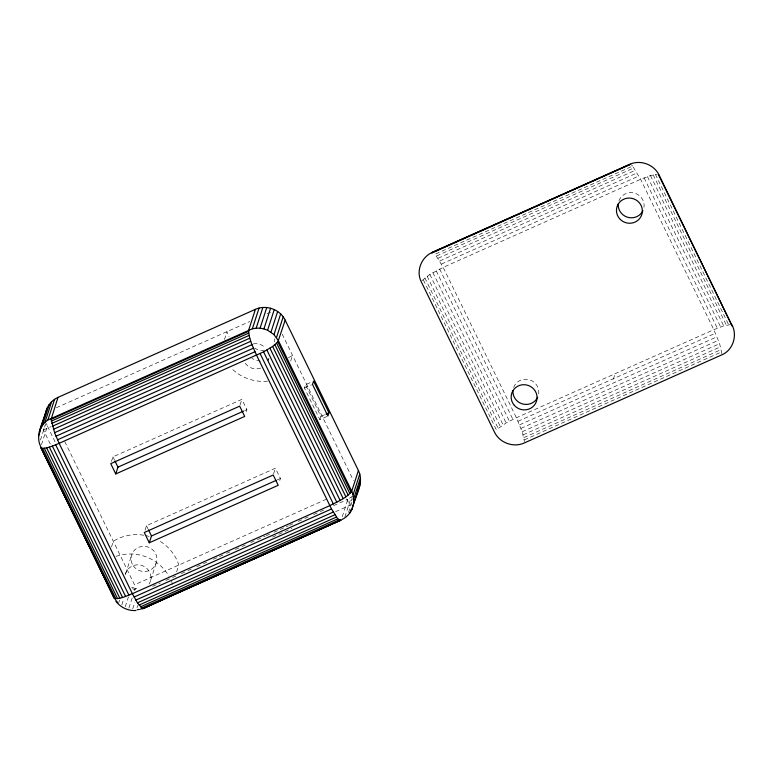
<?xml version="1.0" encoding="UTF-8"?>
<svg xmlns="http://www.w3.org/2000/svg" width="773" height="773" viewBox="0 0 773 773"><rect width="100%" height="100%" fill="white"/><g stroke="black" fill="none" stroke-linecap="round" stroke-linejoin="round"><path stroke-width="0.58" stroke-dasharray="3.87 2.9" d="M50.313 444.069L43.481 430.039L44.95 425.488M40.457 440.021L45.733 423.691M41.471 444.688L47.453 426.174L46.428 423.488M111.476 461.394L112.945 456.853L241.881 399.351L246.887 409.632L245.428 414.173M111.476 546.965L113.312 541.284A43.559 42.109 17.9 0 1 144.28 535.312M125.613 573.769L131.246 556.338M118.501 603.442L119.554 600.177M145.005 530.239L146.474 525.708L275.41 468.196L280.415 478.487L279.314 481.888M121.854 604.815L123.612 599.375M125.245 606.747L128.415 596.94M128.917 608.08L132.434 597.191M134.541 590.649L135.246 588.475L139.092 589.171M132.753 608.776L134.869 602.235M137.005 607.723L137.7 605.539M224.45 339.598L227.02 331.636A43.559 42.109 17.9 0 0 229.03 336.748M150.725 579.992L156.697 561.478M176.631 571.856L178.834 565.034A43.559 42.109 17.9 0 0 157.992 540.095M240.045 405.013L241.881 399.351M268.907 358.276L268.202 360.45A12.996 12.561 17.9 0 0 268.714 358.324M290.696 361.078L292.532 355.387A43.559 42.109 17.9 0 1 286.686 358.469M273.574 473.868L275.41 468.196M326.902 416.502L319.858 419.642L304.436 387.988L305.499 384.722L311.538 382.026M319.858 419.642L320.911 416.376L305.499 384.722M342.255 516.693L347.889 499.271L353.454 495.599M344.903 517.011L351.242 497.406M335.559 511.687L349.879 505.3L352.082 498.479M348.565 512.431L352.788 499.358M613.366 379.147L615.124 373.707M421.894 280.725L429.827 274.425L443.19 267.381L640.624 179.317L650.46 175.558L657.195 174.263M730.408 324.621L723.683 325.916L713.846 329.675L516.412 417.739L506.102 422.957L496.324 429.759L423.102 279.401M56.332 407.758L249.718 321.51M267.014 313.799L271.342 311.867M721.876 353.657L719.624 343.666L713.846 329.675L640.624 179.317L632.614 166.108L435.18 254.172L443.19 267.381L516.412 417.739L522.19 431.73L524.442 441.721M43.481 430.039L51.192 426.599M436.581 255.94L634.024 167.876M438.136 258.221L635.57 170.157M439.789 260.936L637.223 172.881M441.489 264.028L638.923 175.964M244.683 410.618L246.887 409.632M304.436 387.988L311.49 384.848M320.911 416.376L324.94 414.579M277.111 479.956L280.415 478.487M326.39 499.223L134.512 584.803L64.439 440.919M518.055 421.256L715.489 333.192M152.658 586.34L160.378 582.9M165.895 580.436L171.413 577.982M172.514 577.489L175.819 576.011M181.336 573.556L186.853 571.092M187.955 570.6L191.26 569.121M196.777 566.667L202.294 564.203M203.396 563.71L206.7 562.242M213.319 559.285L225.455 553.874M226.557 553.381L229.871 551.903M235.379 549.448L240.896 546.984M241.997 546.492L245.312 545.023M250.819 542.559L256.336 540.105M257.438 539.612L265.158 536.162M266.27 535.67L269.574 534.201M273.99 532.23L288.329 525.833M289.431 525.34L292.735 523.862M298.252 521.408L303.77 518.944M304.871 518.451L308.176 516.982M313.693 514.518L319.21 512.055M320.312 511.571L323.616 510.093M333.55 505.668L347.889 499.271M519.601 424.831L717.035 336.777M272.569 537.051L291.904 528.432M520.992 428.358L718.426 340.304M522.19 431.73L719.624 343.666M523.166 434.832L720.6 346.777M523.872 437.595L721.306 349.531M524.307 439.905L721.74 351.85M131.574 587.142L135.246 588.475M631.406 164.91L632.614 166.108M655.427 174.379L728.649 324.737M653.166 174.814L726.378 325.172M650.46 175.558L723.683 325.916M647.407 176.573L720.629 326.931M644.093 177.838L717.315 328.196M439.663 269.023L512.885 419.381M436.194 270.782L509.417 421.14M432.88 272.598L506.102 422.957M429.827 274.425L503.049 424.783M427.131 276.203L500.353 426.561M424.86 277.884L498.083 428.242M282.193 334.158L353.493 480.564M346.719 498.827L349.879 505.3M112.945 456.853L114.443 459.945M146.474 525.708L147.972 528.79M47.453 426.174L55.356 442.398M125.265 574.851A12.996 12.561 17.9 0 1 143.082 565.933A12.996 12.561 17.9 0 1 148.513 584.968M135.604 589.76A12.996 12.561 17.9 0 1 132.386 588.678M116.018 556.347A43.559 42.109 17.9 0 1 169.055 576.329M171.461 581.277A43.559 42.109 17.9 0 1 172.592 584.369M145.382 535.525A43.559 42.109 17.9 0 1 149.73 536.626M260.704 368.064A12.996 12.561 17.9 0 1 244.886 362.692M253.264 343.888A12.996 12.561 17.9 0 1 265.564 348.063M260.472 361.146A43.559 42.109 17.9 0 1 251.911 358.517M264.521 350.15A12.996 12.561 17.9 0 1 254.781 348.159M274.811 338.719A12.996 12.561 17.9 0 1 274.183 341.937M267.584 381.137A43.559 42.109 17.9 0 1 230.963 367.851M513.639 387.457A12.996 12.561 17.9 0 1 530.143 380.026A12.996 12.561 17.9 0 1 538.095 396.23M618.951 200.787A12.996 12.561 17.9 0 1 635.474 193.414A12.996 12.561 17.9 0 1 643.378 209.638M133.285 565.817A12.996 12.561 17.9 0 0 155.653 564.59A12.996 12.561 17.9 0 0 142.986 546.327A12.996 12.561 17.9 0 0 133.285 565.817"/><path stroke-width="1.16" d="M333.482 523.408L341.202 519.958L142.59 608.689L137.43 602.843L132.376 593.683L59.154 443.325L54.574 432.696L51.124 419.343L57.965 397.399L255.399 309.345C266.173 304.388 280.097 309.413 285.179 320.138L358.401 470.496C364.856 483.55 354.575 497 351.899 509.552C349.783 513.813 346.352 517.437 342.043 519.495M340.748 520.606L337.82 518.828L331.511 508.972L256.588 355.261C253.196 347.232 248.577 338.951 248.713 330.032L255.399 309.345M40.428 445.973C35.027 434.387 43.443 422.464 45.974 411.352C47.655 405.207 52.168 400.028 57.965 397.399M45.491 414.144L45.974 411.352M360.518 481.598L351.899 509.552M39.288 432.039L47.269 407.806M38.65 435.769L40.409 430.319M41.114 428.145L42.873 422.696M40.583 428.493L42.496 425.237L49.182 404.55M42.496 425.237L44.969 422.358L51.656 401.67M44.969 422.358L47.926 419.952L54.612 399.264M115.757 473.946L110.742 463.655L239.678 406.154L244.693 416.434L115.757 473.946L117.95 467.143L114.945 460.969M149.286 542.791L144.271 532.51L273.207 474.999L278.222 485.289L149.286 542.791L151.479 535.989L148.474 529.814M47.926 419.952L252.356 328.776L259.042 308.089M252.356 328.776L256.182 328.158L262.868 307.461M256.182 328.158L260.076 328.196L266.762 307.499M260.076 328.196L263.922 328.892L270.598 308.195M353.831 502.286L353.087 494.759L351.715 491.193L278.493 340.835L273.99 334.612L267.593 330.216L274.27 309.529M270.975 332.148L277.662 311.451M273.99 334.612L280.667 313.915M276.512 337.53L283.198 316.843M285.179 320.138L277.884 341.917L272.647 346.439L263.583 351.86L59.154 443.325C53.482 445.461 47.607 448.755 41.384 448.185L40.766 446.862L56.043 478.236M328.969 412.782L327.916 416.048L312.495 384.394L313.558 381.128L328.969 412.782L325.945 414.125M358.401 470.496L351.715 491.193C346.43 498.314 337.472 501.648 329.81 505.619L132.376 593.683C126.704 595.819 120.83 599.104 114.597 598.544L40.766 447.673M353.087 494.759L359.764 474.071M353.792 498.498L360.479 477.811M349.985 512.818L351.039 509.552M359.88 485.318L357.628 490.497M143.314 608.66L173.548 594.737M51.124 419.343L248.558 331.279M51.26 421.15L248.693 333.095M51.694 423.469L249.128 335.405M52.4 426.223L249.834 338.168M53.376 429.334L250.81 341.27M54.574 432.696L252.008 344.642M55.965 436.223L253.399 348.169M57.511 439.808L254.945 351.744M117.95 467.143L243.582 411.11M151.479 535.989L276.009 480.448M134.077 597.036L331.511 508.972M135.777 600.119L333.211 512.064M137.43 602.843L334.864 514.779M138.976 605.124L336.419 517.06M140.386 606.892L337.82 518.828M141.594 608.09L339.038 520.036M175.751 593.751L209.947 578.504M212.15 577.518L230.905 569.15M233.108 568.174L246.345 562.271M248.548 561.285L282.744 546.038M284.947 545.052L331.279 524.384M142.59 608.689L340.023 520.625M140.126 609.279L143.768 608.022M137.256 609.742L139.169 609.433M135.961 610.515C128.27 611.066 120.491 607.51 115.94 601.278M263.922 328.892L267.593 330.216M731.616 324.815L732.234 325.327C737.51 335.936 732.891 350.275 721.721 354.904L524.287 442.968C513.504 447.915 499.59 442.9 494.507 432.165L421.285 281.807C415.748 271.11 421.401 257.119 432.252 252.394L629.686 164.34C640.295 159.46 654.006 164.407 659.011 174.969L732.234 326.138L658.403 174.456L659.011 175.78M115.969 600.515L117.235 601.983M114.481 598.041L115.477 599.693M277.884 341.917L351.106 492.275M276.676 343.241L349.898 493.599M274.917 344.758L348.14 495.116M272.647 346.439L345.869 496.797M269.951 348.217L343.173 498.575M266.898 350.043L340.12 500.402M263.583 351.86L336.806 502.218M260.115 353.619L333.337 503.977M55.685 444.804L128.907 595.162M52.371 446.069L125.593 596.427M49.317 447.084L122.54 597.442M46.622 447.828L119.834 598.186M44.351 448.263L117.573 598.621M42.592 448.379L115.805 598.737M57.096 480.4L67.638 502.035M70.266 507.436L82.382 532.317M83.436 534.481L113.989 598.031M41.384 448.185L114.597 598.544M537.679 397.245A12.996 12.561 17.9 0 1 512.953 390.655M642.952 210.652A12.996 12.561 17.9 0 1 618.245 203.985M432.252 252.394L431.798 253.042L630.41 164.311L432.252 252.394M514.296 405.323A12.996 12.561 17.9 0 0 536.336 401.68A12.996 12.561 17.9 0 0 521.698 384.867A12.996 12.561 17.9 0 0 514.296 405.323M619.56 218.662A12.996 12.561 17.9 0 0 641.619 215.087A12.996 12.561 17.9 0 0 627.029 198.226A12.996 12.561 17.9 0 0 619.56 218.662"/></g></svg>
